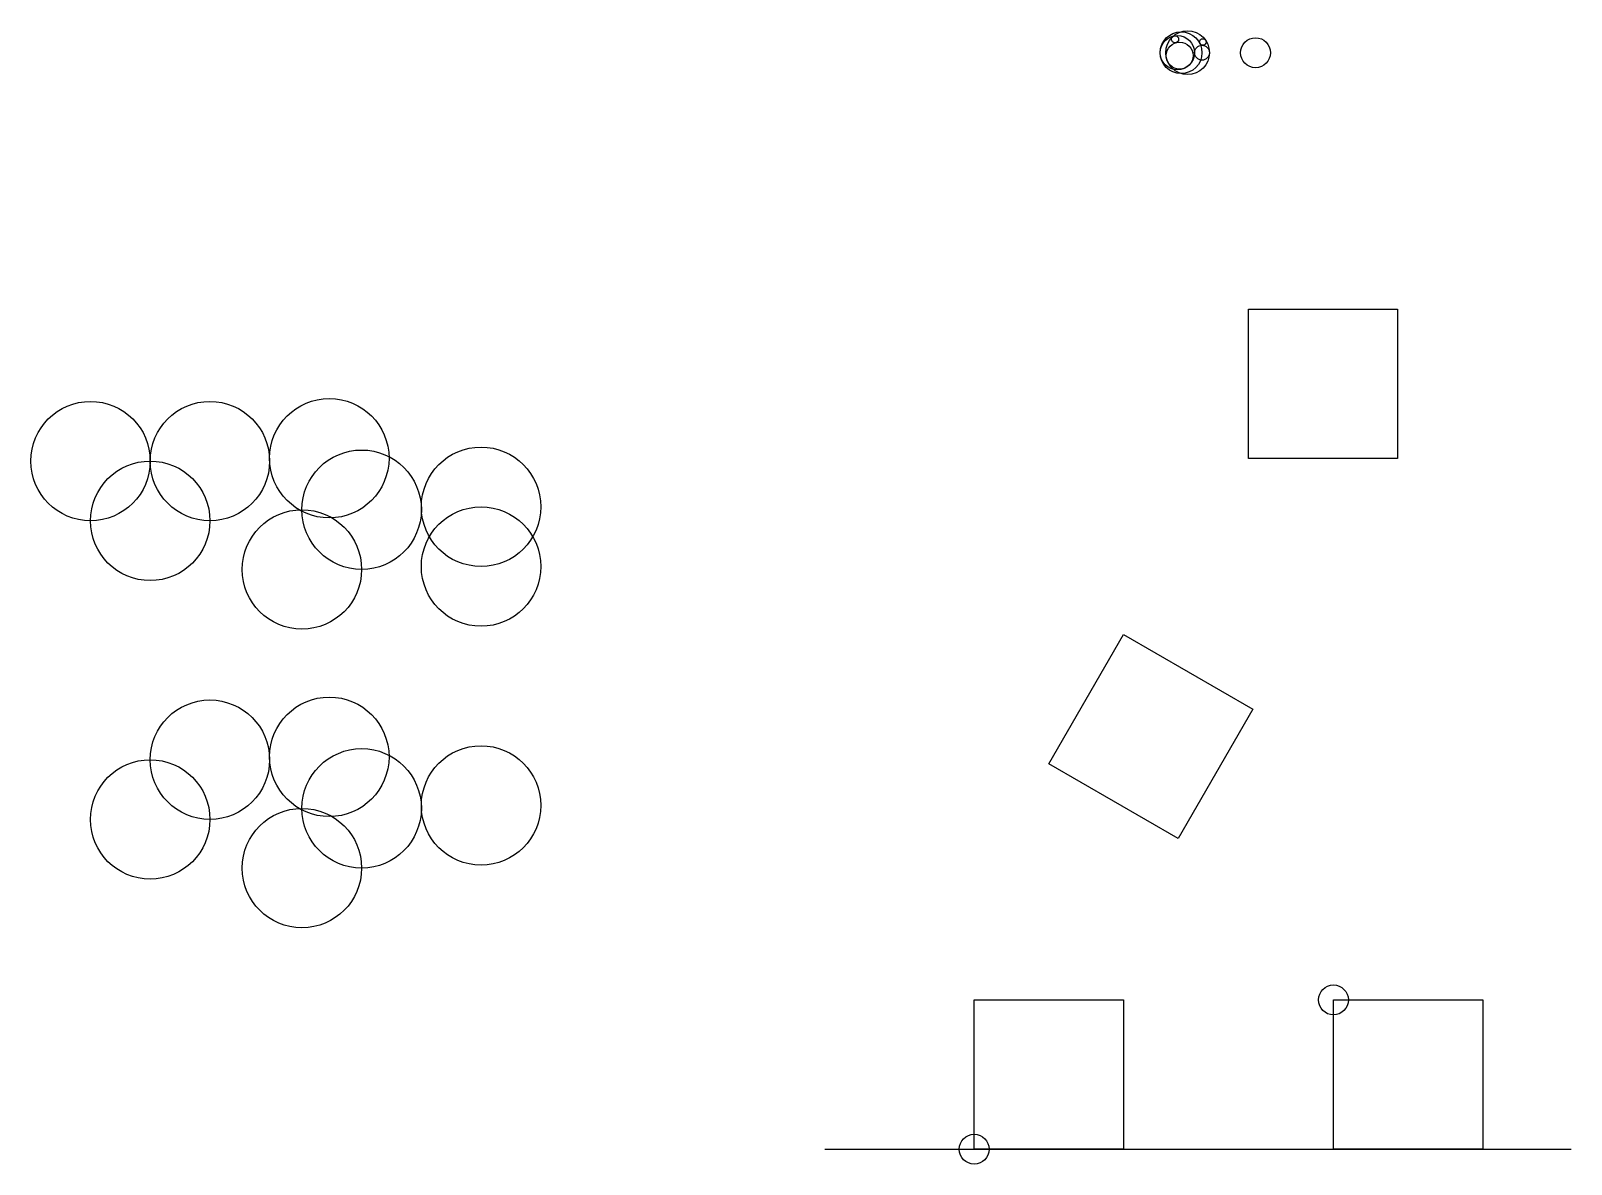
# Model space of a CAD drawing. Header units: millimetres. Extents: x 2253 to 2769, y 1747 to 2127.
import ezdxf

# ---------------------------------------------------------------- set-up
doc = ezdxf.new("R2010")
doc.units = ezdxf.units.MM

msp = doc.modelspace()

# ---------------------------------------------------------------- linework, layer by layer
at = {"color": 0}
for p, q in [((2660.47, 2033.65), (2710.47, 2033.65)), ((2660.47, 1983.65), (2660.47, 2033.65)), ((2710.47, 2033.65), (2710.47, 1983.65)), ((2710.47, 1983.65), (2660.47, 1983.65)), ((2593.61, 1881.44), (2618.61, 1924.74)), ((2618.61, 1924.74), (2661.91, 1899.74)), ((2661.91, 1899.74), (2636.91, 1856.44)), ((2636.91, 1856.44), (2593.61, 1881.44)), ((2568.61, 1802.36), (2618.61, 1802.36)), ((2568.61, 1752.36), (2568.61, 1802.36)), ((2618.61, 1802.36), (2618.61, 1752.36)), ((2688.96, 1802.36), (2738.96, 1802.36)), ((2688.96, 1752.36), (2688.96, 1802.36)), ((2738.96, 1802.36), (2738.96, 1752.36)), ((2518.61, 1752.36), (2768.61, 1752.36)), ((2618.61, 1752.36), (2568.61, 1752.36)), ((2738.96, 1752.36), (2688.96, 1752.36))]:
    msp.add_line(p, q, dxfattribs=at)
for centre, radius in [((2637.92, 2119.56), 7), ((2640.09, 2119.56), 7.33), ((2636.67, 2119.56), 5.75), ((2637.44, 2118.58), 4.5), ((2635.91, 2124.06), 1.19), ((2644.92, 2119.56), 2.5), ((2645.18, 2123.15), 1.1), ((2662.86, 2119.56), 5.01), ((2272.57, 1982.8), 20), ((2312.57, 1982.8), 20), ((2352.57, 1983.77), 20), ((2403.4, 1967.49), 20), ((2292.57, 1962.8), 20), ((2363.4, 1966.51), 20), ((2343.4, 1946.51), 20), ((2403.4, 1947.49), 20), ((2312.57, 1882.8), 20), ((2352.57, 1883.77), 20), ((2363.4, 1866.51), 20), ((2403.4, 1867.49), 20), ((2292.57, 1862.8), 20), ((2343.4, 1846.51), 20)]:
    msp.add_circle(centre, radius)
for centre in [(2688.96, 1802.36), (2568.61, 1752.36)]:
    msp.add_circle(centre, 5, dxfattribs=at)

doc.saveas('drawing.dxf')
